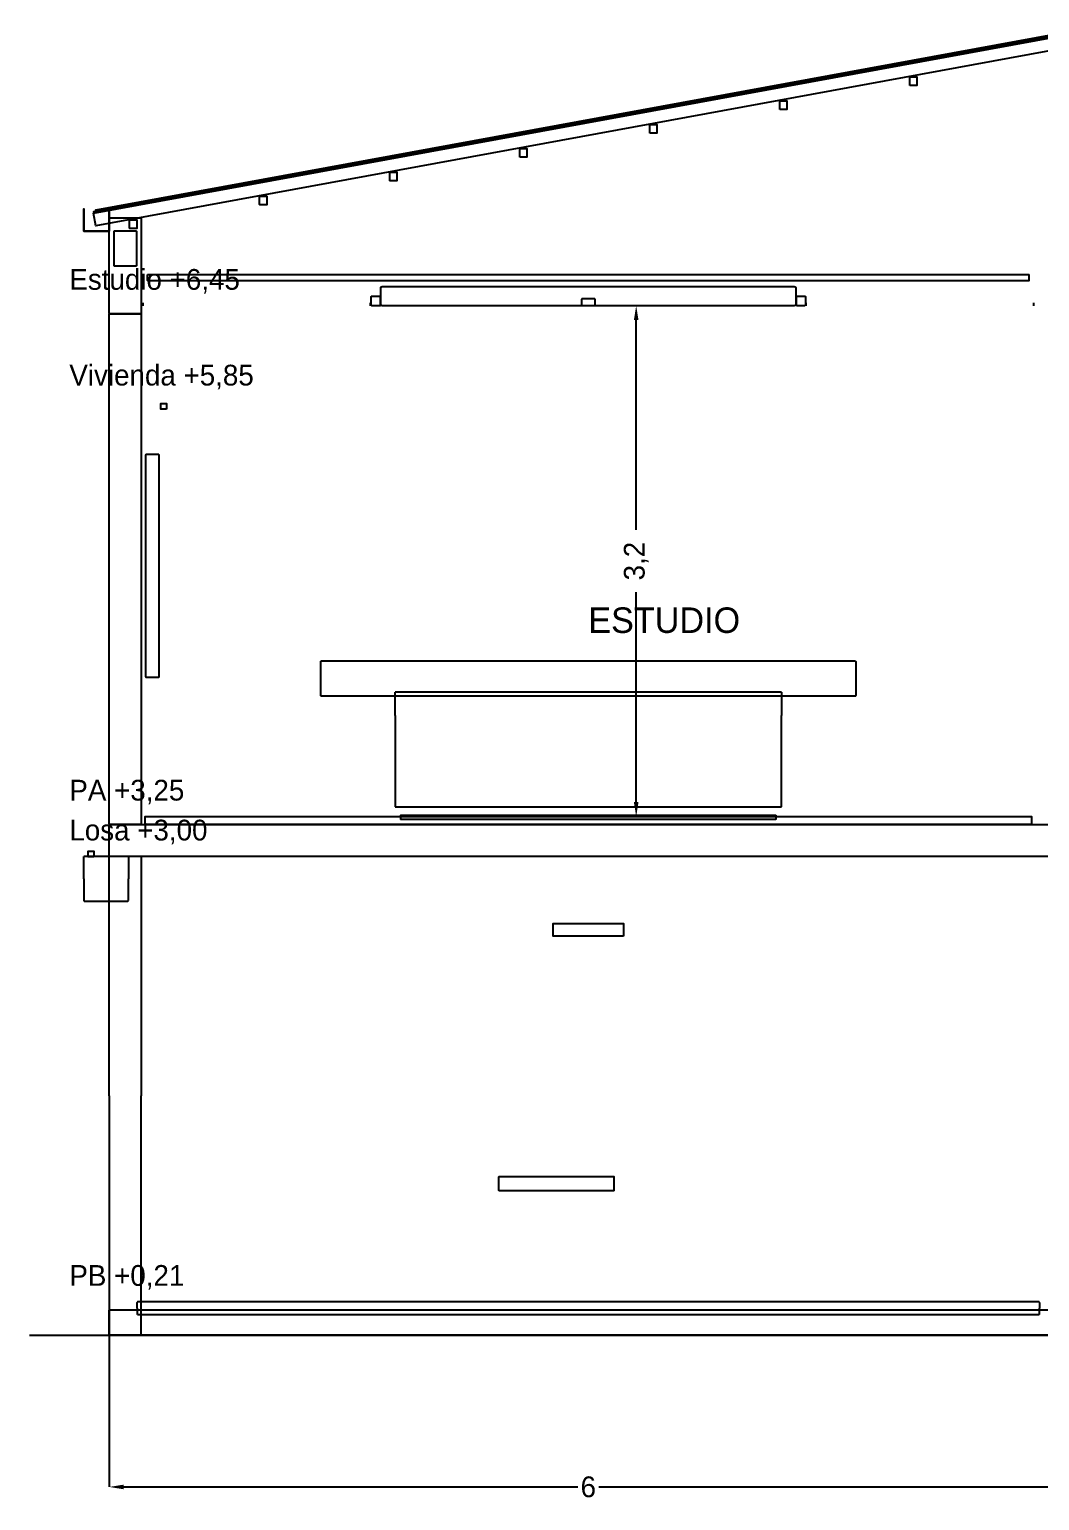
# Model space of a CAD drawing. Header units: metres. Extents: x 399.5 to 462.8, y -1 to 8.2.
# Drawn here: x 399.5 to 405.83, y -1.04 to 8.18 of the extents above; entities that cross this region are included whole.
import ezdxf

# ---------------------------------------------------------------- set-up
doc = ezdxf.new("R2010")
doc.units = ezdxf.units.M
for name, color, linetype in [('CORTE', 7, 'Continuous'), ('COTAS', 4, 'Continuous'), ('TEXTOS', 7, 'Continuous'), ('VISTA', 8, 'Continuous')]:
    doc.layers.add(name, color=color, linetype=linetype)
doc.dimstyles.get("Standard").update_dxf_attribs({"dimtxt": 2.5, "dimasz": 2.5, "dimexe": 1.25, "dimexo": 0.625, "dimtad": 1, "dimcen": 2.5, "dimazin": 3, "dimtfac": 1, "dimtmove": 0, "dimatfit": 3})

# ---------------------------------------------------------------- blocks, each defined once
blk = doc.blocks.new('_CLOSEDFILLED')
at = {"color": 0, "linetype": 'BYBLOCK'}
blk.add_solid([(-1, 0.16), (0, 0), (-1, -0.16)], dxfattribs=at)
blk = doc.blocks.new('*D1')
for p, q in [((403.3, 6.45), (403.3, 6.45)), ((403.3, 5.045), (403.3, 6.36)), ((403.3, 3.34), (403.3, 4.655)), ((403.3, 3.25), (403.3, 3.25))]:
    blk.add_line(p, q)
at = {"layer": 'Defpoints'}
for p in [(403.3, 6.45), (403.3, 3.25), (403.3, 3.25)]:
    blk.add_point(p, dxfattribs=at)
at = {"layer": 'COTAS', "xscale": 0.09, "yscale": 0.09}
for p, rotation in [((403.3, 6.45), 90), ((403.3, 3.25), 270)]:
    blk.add_blockref('_CLOSEDFILLED', p, dxfattribs=dict(at, rotation=rotation))
at = {"layer": 'COTAS', "insert": (403.3, 4.85), "char_height": 0.13, "attachment_point": 5, "rotation": 90}
blk.add_mtext('3,2', dxfattribs=at)
blk = doc.blocks.new('*D3')
for p, q in [((400, 0), (400, -0.95)), ((406, 0), (406, -0.95)), ((400.09, -0.95), (402.935, -0.95)), ((403.065, -0.95), (405.91, -0.95))]:
    blk.add_line(p, q)
at = {"layer": 'Defpoints'}
for p in [(400, 0), (406, 0), (400, -0.95)]:
    blk.add_point(p, dxfattribs=at)
at = {"layer": 'COTAS', "xscale": 0.09, "yscale": 0.09, "rotation": 180}
blk.add_blockref('_CLOSEDFILLED', (400, -0.95), dxfattribs=at)
at = {"layer": 'COTAS', "xscale": 0.09, "yscale": 0.09}
blk.add_blockref('_CLOSEDFILLED', (406, -0.95), dxfattribs=at)
at = {"layer": 'COTAS', "insert": (403, -0.95), "char_height": 0.13, "attachment_point": 5}
blk.add_mtext('6', dxfattribs=at)

msp = doc.modelspace()

# ---------------------------------------------------------------- linework, layer by layer
at = {"layer": 'CORTE'}
for p, q in [((400.21, 6.468), (400.21, 6.45)), ((401.636, 6.45), (401.636, 6.468)), ((404.364, 6.45), (404.364, 6.468)), ((405.79, 6.45), (405.79, 6.468)), ((399.8404, 2.9968), (399.84, 2.9955)), ((399.84, 2.86), (399.84, 2.9955)), ((399.8404, 2.9968), (399.8408, 2.9981)), ((399.8411, 2.9984), (399.8408, 2.9981)), ((399.8411, 2.9984), (399.8413, 2.9987)), ((399.8416, 2.9989), (399.8413, 2.9987)), ((399.8419, 2.9992), (399.8416, 2.9989)), ((399.8432, 2.9996), (399.8419, 2.9992)), ((399.8445, 3), (399.8432, 2.9996)), ((399.98, 3), (399.8445, 3)), ((400.1155, 3), (399.98, 3)), ((400.0004, 2.9968), (400, 2.9955)), ((400, 1.5), (400, 2.9955)), ((400.0004, 2.9968), (400.0008, 2.9981)), ((400.0011, 2.9984), (400.0008, 2.9981)), ((400.0011, 2.9984), (400.0013, 2.9987)), ((400.0016, 2.9989), (400.0013, 2.9987)), ((400.0019, 2.9992), (400.0016, 2.9989)), ((400.0032, 2.9996), (400.0019, 2.9992)), ((400.0045, 3), (400.0032, 2.9996)), ((400.1, 3), (400.0045, 3)), ((400.1955, 3), (400.1, 3)), ((400.1168, 2.9996), (400.1155, 3)), ((400.1181, 2.9992), (400.1168, 2.9996)), ((400.1184, 2.9989), (400.1181, 2.9992)), ((400.1187, 2.9987), (400.1184, 2.9989)), ((400.1187, 2.9987), (400.1189, 2.9984)), ((400.1192, 2.9981), (400.1189, 2.9984)), ((400.1192, 2.9981), (400.1196, 2.9968)), ((400.12, 2.9955), (400.1196, 2.9968)), ((400.12, 2.9955), (400.12, 2.86)), ((400.1968, 2.9996), (400.1955, 3)), ((400.1981, 2.9992), (400.1968, 2.9996)), ((400.1984, 2.9989), (400.1981, 2.9992)), ((400.1987, 2.9987), (400.1984, 2.9989)), ((400.1987, 2.9987), (400.1989, 2.9984)), ((400.1992, 2.9981), (400.1989, 2.9984)), ((400.1992, 2.9981), (400.1996, 2.9968)), ((400.2, 2.9955), (400.1996, 2.9968)), ((400.2, 2.9955), (400.2, 1.5)), ((399.84, 2.86), (399.84, 2.7245)), ((400.12, 2.7245), (400.12, 2.86)), ((399.8404, 2.7232), (399.84, 2.7245)), ((399.8404, 2.7232), (399.8408, 2.7219)), ((399.8411, 2.7216), (399.8408, 2.7219)), ((399.8411, 2.7216), (399.8413, 2.7213)), ((399.8413, 2.7213), (399.8416, 2.7211)), ((399.8416, 2.7211), (399.8419, 2.7208)), ((399.8419, 2.7208), (399.8432, 2.7204)), ((399.8432, 2.7204), (399.8445, 2.72)), ((399.8445, 2.72), (399.98, 2.72)), ((399.98, 2.72), (399.98, 2.72)), ((399.98, 2.72), (400.1155, 2.72)), ((400.1155, 2.72), (400.1168, 2.7204)), ((400.1168, 2.7204), (400.1181, 2.7208)), ((400.1181, 2.7208), (400.1184, 2.7211)), ((400.1184, 2.7211), (400.1187, 2.7213)), ((400.1187, 2.7213), (400.1189, 2.7216)), ((400.1192, 2.7219), (400.1189, 2.7216)), ((400.1192, 2.7219), (400.1196, 2.7232)), ((400.12, 2.7245), (400.1196, 2.7232)), ((400, 1.5), (400, 1.5)), ((400, 1.5), (400, 0.0045)), ((400.2, 0.0045), (400.2, 1.5)), ((400.0004, 0.0032), (400, 0.0045)), ((400.0004, 0.0032), (400.0008, 0.0019)), ((400.0011, 0.0016), (400.0008, 0.0019)), ((400.0011, 0.0016), (400.0013, 0.0013)), ((400.0013, 0.0013), (400.0016, 0.0011)), ((400.0016, 0.0011), (400.0019, 0.0008)), ((400.0019, 0.0008), (400.0032, 0.0004)), ((400.0032, 0.0004), (400.0045, 0)), ((400.0045, 0), (400.1, 0)), ((400.1, 0), (400.1955, 0)), ((400.1955, 0), (400.1968, 0.0004)), ((400.1968, 0.0004), (400.1981, 0.0008)), ((400.1981, 0.0008), (400.1984, 0.0011)), ((400.1984, 0.0011), (400.1987, 0.0013)), ((400.1987, 0.0013), (400.1989, 0.0016)), ((400.1992, 0.0019), (400.1989, 0.0016)), ((400.1992, 0.0019), (400.1996, 0.0032)), ((400.2, 0.0045), (400.1996, 0.0032))]:
    msp.add_line(p, q, dxfattribs=at)
for points in [[(406.0788, 8.1695), (399.9017, 7.0371), (399.9016, 7.0379), (406.0786, 8.1703), (406.0788, 8.1695)], [(406.093, 8.0836), (399.916, 6.9512), (399.9016, 7.0299), (406.0786, 8.1623), (406.093, 8.0836)], [(405.0138, 7.8293), (405.0132, 7.8307), (405.0132, 7.8817), (405.0138, 7.8831), (405.0152, 7.8837), (405.0562, 7.8837), (405.0576, 7.8831), (405.0582, 7.8817), (405.0582, 7.8307), (405.0576, 7.8293), (405.0562, 7.8287), (405.0152, 7.8287), (405.0138, 7.8293)], [(404.1995, 7.68), (404.1989, 7.6814), (404.1989, 7.7324), (404.1995, 7.7338), (404.2009, 7.7344), (404.2419, 7.7344), (404.2433, 7.7338), (404.2439, 7.7324), (404.2439, 7.6814), (404.2433, 7.68), (404.2419, 7.6794), (404.2009, 7.6794), (404.1995, 7.68)], [(403.3852, 7.5307), (403.3846, 7.5321), (403.3846, 7.5831), (403.3852, 7.5846), (403.3866, 7.5851), (403.4276, 7.5851), (403.4291, 7.5846), (403.4296, 7.5831), (403.4296, 7.5321), (403.4291, 7.5307), (403.4276, 7.5301), (403.3866, 7.5301), (403.3852, 7.5307)], [(402.5709, 7.3814), (402.5704, 7.3829), (402.5704, 7.4339), (402.5709, 7.4353), (402.5724, 7.4359), (402.6134, 7.4359), (402.6148, 7.4353), (402.6154, 7.4339), (402.6154, 7.3829), (402.6148, 7.3814), (402.6134, 7.3809), (402.5724, 7.3809), (402.5709, 7.3814)], [(401.7567, 7.2322), (401.7561, 7.2336), (401.7561, 7.2846), (401.7567, 7.286), (401.7581, 7.2866), (401.7991, 7.2866), (401.8005, 7.286), (401.8011, 7.2846), (401.8011, 7.2336), (401.8005, 7.2322), (401.7991, 7.2316), (401.7581, 7.2316), (401.7567, 7.2322)], [(400.9424, 7.0829), (400.9418, 7.0843), (400.9418, 7.1353), (400.9424, 7.1367), (400.9438, 7.1373), (400.9848, 7.1373), (400.9862, 7.1367), (400.9868, 7.1353), (400.9868, 7.0843), (400.9862, 7.0829), (400.9848, 7.0823), (400.9438, 7.0823), (400.9424, 7.0829)], [(400.0006, 6.4006), (400, 6.402), (400, 6.998), (400.0006, 6.9994), (400.002, 7), (400.198, 7), (400.1994, 6.9994), (400.2, 6.998), (400.2, 6.402), (400.1994, 6.4006), (400.198, 6.4), (400.002, 6.4), (400.0006, 6.4006)], [(400.0306, 6.6989), (400.03, 6.7003), (400.03, 6.9163), (400.0306, 6.9177), (400.032, 6.9183), (400.168, 6.9183), (400.1694, 6.9177), (400.17, 6.9163), (400.17, 6.7003), (400.1694, 6.6989), (400.168, 6.6983), (400.032, 6.6983), (400.0306, 6.6989)], [(400.1281, 6.9336), (400.1275, 6.935), (400.1275, 6.986), (400.1281, 6.9874), (400.1295, 6.988), (400.1705, 6.988), (400.1719, 6.9874), (400.1725, 6.986), (400.1725, 6.935), (400.1719, 6.9336), (400.1705, 6.933), (400.1295, 6.933), (400.1281, 6.9336)], [(400.2406, 6.6056), (400.24, 6.607), (400.24, 6.643), (400.2406, 6.6444), (400.242, 6.645), (405.758, 6.645), (405.7594, 6.6444), (405.76, 6.643), (405.76, 6.607), (405.7594, 6.6056), (405.758, 6.605), (400.242, 6.605), (400.2406, 6.6056)], [(401.7026, 6.4526), (401.7022, 6.4531), (401.7017, 6.4538), (401.701, 6.4559), (401.7, 6.459), (401.7, 6.4998), (401.7, 6.561), (401.7007, 6.5631), (401.7017, 6.5662), (401.7021, 6.5667), (401.7026, 6.5674), (401.7031, 6.5678), (401.7038, 6.5683), (401.7059, 6.569), (401.709, 6.57), (402.7424, 6.57), (404.291, 6.57), (404.2931, 6.5693), (404.2962, 6.5683), (404.2967, 6.5679), (404.2974, 6.5674), (404.2979, 6.5667), (404.2983, 6.5662), (404.2993, 6.5631), (404.3, 6.561), (404.3, 6.4998), (404.3, 6.459), (404.299, 6.4559), (404.2983, 6.4538), (404.2978, 6.4531), (404.2974, 6.4526), (404.2967, 6.4521), (404.2962, 6.4517), (404.2931, 6.4507), (404.291, 6.45), (402.7424, 6.45), (401.709, 6.45), (401.7059, 6.451), (401.7038, 6.4517), (401.7031, 6.4522), (401.7026, 6.4526)], [(400.0013, 3.2013), (400.0011, 3.2016), (400.0008, 3.2019), (400.0004, 3.2032), (400, 3.2045), (400, 4.8), (400, 6.3955), (400.0004, 6.3968), (400.0008, 6.3981), (400.0011, 6.3984), (400.0013, 6.3987), (400.0016, 6.3989), (400.0019, 6.3992), (400.0032, 6.3996), (400.0045, 6.4), (400.1, 6.4), (400.1955, 6.4), (400.1968, 6.3996), (400.1981, 6.3992), (400.1984, 6.3989), (400.1987, 6.3987), (400.1989, 6.3984), (400.1992, 6.3981), (400.1996, 6.3968), (400.2, 6.3955), (400.2, 4.8), (400.2, 3.2045), (400.1996, 3.2032), (400.1992, 3.2019), (400.1989, 3.2016), (400.1987, 3.2013), (400.1984, 3.2011), (400.1981, 3.2008), (400.1968, 3.2004), (400.1955, 3.2), (400.1, 3.2), (400.0045, 3.2), (400.0032, 3.2004), (400.0019, 3.2008), (400.0016, 3.2011), (400.0013, 3.2013)], [(412, 3), (400, 3), (400, 3.2), (412, 3.2), (412, 3)], [(399.9025, 2.9975), (399.885, 2.9975), (399.8675, 2.9975), (399.8675, 3.015), (399.8675, 3.0325), (399.885, 3.0325), (399.9025, 3.0325), (399.9025, 3.015), (399.9025, 2.9975)]]:
    msp.add_lwpolyline(points, close=True, dxfattribs=at)
msp.add_lwpolyline([(406, 0), (400.0045, 0), (400.0032, 0.0004), (400.0019, 0.0008), (400.0016, 0.0011), (400.0013, 0.0013), (400.0013, 0.0013), (400.0011, 0.0016), (400.0008, 0.0019), (400.0004, 0.0032), (400, 0.0045), (400, 0.08), (400, 0.1555), (400.0004, 0.1568), (400.0008, 0.1581), (400.0011, 0.1584), (400.0013, 0.1587), (400.0016, 0.1589), (400.0019, 0.1592), (400.0032, 0.1596), (400.0045, 0.16), (406, 0.16)], dxfattribs=at)
at = {"layer": 'VISTA'}
for p, q in [((401.7903, 4.0291), (401.79, 4.0283)), ((401.79, 3.882), (401.79, 4.0283)), ((401.7905, 4.0295), (401.7903, 4.0293)), ((401.7903, 4.0291), (401.7903, 4.0293)), ((401.7907, 4.0296), (401.7905, 4.0295)), ((401.7905, 4.0295), (401.7905, 4.0295)), ((401.7908, 4.0297), (401.7907, 4.0296)), ((401.7916, 4.0299), (401.7908, 4.0297)), ((401.7919, 4.03), (401.7916, 4.0299)), ((403.7149, 4.03), (401.7919, 4.03)), ((404.2081, 4.03), (403.7149, 4.03)), ((404.209, 4.0298), (404.2081, 4.03)), ((404.2092, 4.0297), (404.209, 4.0298)), ((404.2094, 4.0295), (404.2092, 4.0297)), ((404.2095, 4.0295), (404.2094, 4.0295)), ((404.2097, 4.0293), (404.2095, 4.0295)), ((404.2095, 4.0295), (404.2095, 4.0295)), ((404.2097, 4.0293), (404.2097, 4.0291)), ((404.21, 4.0283), (404.2097, 4.0291)), ((404.21, 4.0283), (404.21, 3.882)), ((401.79, 3.882), (401.79, 3.882)), ((401.79, 3.882), (401.79, 3.3117)), ((404.21, 3.3117), (404.21, 3.882)), ((401.7901, 3.3115), (401.79, 3.3117)), ((401.7901, 3.3115), (401.7903, 3.3107)), ((401.7904, 3.3107), (401.7903, 3.3107)), ((401.7904, 3.3107), (401.7905, 3.3105)), ((401.7905, 3.3105), (401.7907, 3.3104)), ((401.7907, 3.3104), (401.7908, 3.3103)), ((401.7908, 3.3103), (401.7916, 3.3101)), ((401.7916, 3.3101), (401.7919, 3.31)), ((401.7919, 3.31), (403.7149, 3.31)), ((403.7149, 3.31), (404.2081, 3.31)), ((404.2081, 3.31), (404.209, 3.3102)), ((404.209, 3.3102), (404.2092, 3.3103)), ((404.2092, 3.3103), (404.2094, 3.3105)), ((404.2094, 3.3105), (404.2095, 3.3105)), ((404.2095, 3.3105), (404.2096, 3.3107)), ((404.2097, 3.3107), (404.2096, 3.3107)), ((404.2097, 3.3107), (404.2099, 3.3115)), ((404.21, 3.3117), (404.2099, 3.3115)), ((400.1753, 0.2075), (400.175, 0.2065)), ((400.175, 0.17), (400.175, 0.2065)), ((400.1753, 0.2075), (400.1756, 0.2085)), ((400.1758, 0.2088), (400.1756, 0.2085)), ((400.1758, 0.2088), (400.176, 0.209)), ((400.1762, 0.2092), (400.176, 0.209)), ((400.1765, 0.2094), (400.1762, 0.2092)), ((400.1775, 0.2097), (400.1765, 0.2094)), ((400.1785, 0.21), (400.1775, 0.2097)), ((403, 0.21), (400.1785, 0.21)), ((405.8215, 0.21), (403, 0.21)), ((405.8225, 0.2097), (405.8215, 0.21)), ((405.8235, 0.2094), (405.8225, 0.2097)), ((405.8238, 0.2092), (405.8235, 0.2094)), ((405.824, 0.209), (405.8238, 0.2092)), ((405.824, 0.209), (405.8242, 0.2088)), ((405.8244, 0.2085), (405.8242, 0.2088)), ((405.8244, 0.2085), (405.8247, 0.2075)), ((405.825, 0.2065), (405.8247, 0.2075)), ((405.825, 0.2065), (405.825, 0.17)), ((400.175, 0.17), (400.175, 0.1335)), ((400.1753, 0.1325), (400.175, 0.1335)), ((400.1753, 0.1325), (400.1756, 0.1315)), ((400.1758, 0.1312), (400.1756, 0.1315)), ((400.1758, 0.1312), (400.176, 0.131)), ((400.176, 0.131), (400.1762, 0.1308)), ((400.1762, 0.1308), (400.1765, 0.1306)), ((400.1765, 0.1306), (400.1775, 0.1303)), ((400.1775, 0.1303), (400.1785, 0.13)), ((400.1785, 0.13), (403, 0.13)), ((403, 0.13), (403, 0.13)), ((403, 0.13), (405.8215, 0.13)), ((405.8215, 0.13), (405.8225, 0.1303)), ((405.8225, 0.1303), (405.8235, 0.1306)), ((405.8235, 0.1306), (405.8238, 0.1308)), ((405.8238, 0.1308), (405.824, 0.131)), ((405.824, 0.131), (405.8242, 0.1312)), ((405.8244, 0.1315), (405.8242, 0.1312)), ((405.8244, 0.1315), (405.8247, 0.1325)), ((405.825, 0.1335), (405.8247, 0.1325)), ((405.825, 0.1335), (405.825, 0.17)), ((399.5, 0), (413.5, 0))]:
    msp.add_line(p, q, dxfattribs=at)
for points in [[(399.9179, 7.0395), (399.9171, 7.0407), (399.9157, 7.0486), (399.916, 7.0501), (399.9173, 7.0509), (406.0806, 8.1809), (406.0821, 8.1805), (406.0829, 8.1793), (406.0843, 8.1714), (406.084, 8.1699), (406.0827, 8.1691), (399.9194, 7.0391), (399.9179, 7.0395)], [(399.84, 6.916), (399.84, 7.056), (399.8412, 7.056), (399.8412, 6.9172), (399.9988, 6.9172), (399.9988, 7.056), (400, 7.056), (400, 6.916), (399.84, 6.916)], [(401.6413, 6.4513), (401.641, 6.4517), (401.6408, 6.4519), (401.6403, 6.4537), (401.64, 6.4545), (401.64, 6.4898), (401.64, 6.5055), (401.6406, 6.5073), (401.6408, 6.5081), (401.6412, 6.5085), (401.6413, 6.5087), (401.6417, 6.509), (401.6419, 6.5092), (401.6437, 6.5097), (401.6445, 6.51), (401.696, 6.51), (401.696, 6.45), (401.6445, 6.45), (401.6437, 6.4503), (401.6419, 6.4508), (401.6417, 6.451), (401.6413, 6.4513)], [(402.9613, 6.4513), (402.9611, 6.4516), (402.9608, 6.4519), (402.9604, 6.4532), (402.96, 6.4545), (402.96, 6.4725), (402.96, 6.4905), (402.9604, 6.4918), (402.9608, 6.4931), (402.9611, 6.4934), (402.9613, 6.4937), (402.9616, 6.4939), (402.9619, 6.4942), (402.9632, 6.4946), (402.9645, 6.495), (403, 6.495), (403.0355, 6.495), (403.0368, 6.4946), (403.0381, 6.4942), (403.0384, 6.4939), (403.0387, 6.4937), (403.0389, 6.4934), (403.0392, 6.4931), (403.0396, 6.4918), (403.04, 6.4905), (403.04, 6.4725), (403.04, 6.4545), (403.0396, 6.4532), (403.0392, 6.4519), (403.0389, 6.4516), (403.0387, 6.4513), (403.0384, 6.4511), (403.0381, 6.4508), (403.0368, 6.4504), (403.0355, 6.45), (403, 6.45), (402.9645, 6.45), (402.9632, 6.4504), (402.9619, 6.4508), (402.9616, 6.4511), (402.9613, 6.4513)], [(404.304, 6.45), (404.304, 6.51), (404.3555, 6.51), (404.3573, 6.5094), (404.3581, 6.5092), (404.3585, 6.5088), (404.3587, 6.5087), (404.3588, 6.5085), (404.3592, 6.5081), (404.3594, 6.5073), (404.36, 6.5055), (404.36, 6.4898), (404.36, 6.4545), (404.3597, 6.4537), (404.3592, 6.4519), (404.359, 6.4517), (404.3587, 6.4513), (404.3585, 6.4512), (404.3581, 6.4508), (404.3573, 6.4506), (404.3555, 6.45), (404.304, 6.45)], [(400.3575, 5.8025), (400.3406, 5.8025), (400.3225, 5.8025), (400.3225, 5.8194), (400.3225, 5.8375), (400.3394, 5.8375), (400.3575, 5.8375), (400.3575, 5.8206), (400.3575, 5.8025)], [(400.2313, 4.1213), (400.2311, 4.1216), (400.2308, 4.1219), (400.2304, 4.1232), (400.23, 4.1245), (400.23, 4.82), (400.23, 5.5155), (400.2304, 5.5168), (400.2308, 5.5181), (400.2311, 5.5184), (400.2313, 5.5187), (400.2316, 5.5189), (400.2319, 5.5192), (400.2332, 5.5196), (400.2345, 5.52), (400.27, 5.52), (400.3055, 5.52), (400.3068, 5.5196), (400.3081, 5.5192), (400.3084, 5.5189), (400.3087, 5.5187), (400.3089, 5.5184), (400.3092, 5.5181), (400.3096, 5.5168), (400.31, 5.5155), (400.31, 4.82), (400.31, 4.1245), (400.3096, 4.1232), (400.3092, 4.1219), (400.3089, 4.1216), (400.3087, 4.1213), (400.3084, 4.1211), (400.3081, 4.1208), (400.3068, 4.1204), (400.3055, 4.12), (400.27, 4.12), (400.2345, 4.12), (400.2332, 4.1204), (400.2319, 4.1208), (400.2316, 4.1211), (400.2313, 4.1213)], [(401.3262, 4.0056), (401.3259, 4.006), (401.3256, 4.0069), (401.325, 4.0086), (401.325, 4.0822), (401.325, 4.2203), (401.3253, 4.2212), (401.3259, 4.2229), (401.3261, 4.2231), (401.3264, 4.2235), (401.3266, 4.2236), (401.327, 4.2239), (401.328, 4.2242), (401.3298, 4.2248), (402.4596, 4.2248), (404.6702, 4.2248), (404.6712, 4.2245), (404.673, 4.2239), (404.6732, 4.2238), (404.6736, 4.2235), (404.6739, 4.2231), (404.6741, 4.2229), (404.6747, 4.2212), (404.675, 4.2203), (404.675, 4.0822), (404.675, 4.0086), (404.6744, 4.0069), (404.6741, 4.006), (404.6738, 4.0056), (404.6736, 4.0054), (404.6732, 4.0051), (404.673, 4.0049), (404.6712, 4.0044), (404.6702, 4.0041), (402.5099, 4.0041), (401.3298, 4.0041), (401.328, 4.0046), (401.327, 4.0049), (401.3266, 4.0052), (401.3264, 4.0054), (401.3262, 4.0056)], [(405.775, 3.2), (400.225, 3.2), (400.225, 3.25), (405.775, 3.25), (405.775, 3.2)], [(401.8263, 3.2323), (401.8261, 3.2326), (401.8258, 3.2329), (401.8254, 3.2343), (401.825, 3.2355), (401.825, 3.2459), (401.825, 3.2545), (401.8255, 3.2559), (401.8258, 3.2571), (401.8261, 3.2574), (401.8263, 3.2577), (401.8266, 3.2579), (401.8269, 3.2582), (401.8283, 3.2586), (401.8295, 3.259), (403.1126, 3.259), (404.1705, 3.259), (404.1719, 3.2585), (404.1731, 3.2582), (404.1734, 3.2579), (404.1737, 3.2577), (404.1739, 3.2574), (404.1742, 3.2571), (404.1745, 3.2559), (404.175, 3.2545), (404.175, 3.2459), (404.175, 3.2355), (404.1746, 3.2343), (404.1742, 3.2329), (404.1739, 3.2326), (404.1737, 3.2323), (404.1734, 3.2321), (404.1731, 3.2318), (404.1719, 3.2315), (404.1705, 3.231), (403.1126, 3.231), (401.8295, 3.231), (401.8283, 3.2314), (401.8269, 3.2318), (401.8266, 3.2321), (401.8263, 3.2323)], [(403.22, 2.5), (403, 2.5), (402.78, 2.5), (402.78, 2.58), (403, 2.58), (403.22, 2.58), (403.22, 2.5)], [(402.441, 0.906), (402.4408, 0.9063), (402.4406, 0.9065), (402.4403, 0.9076), (402.44, 0.9085), (402.44, 0.9536), (402.44, 0.9915), (402.4404, 0.9926), (402.4406, 0.9935), (402.4409, 0.9938), (402.441, 0.994), (402.4413, 0.9942), (402.4415, 0.9944), (402.4426, 0.9947), (402.4435, 0.995), (402.8312, 0.995), (403.1565, 0.995), (403.1576, 0.9946), (403.1585, 0.9944), (403.1588, 0.9941), (403.159, 0.994), (403.1591, 0.9938), (403.1594, 0.9935), (403.1596, 0.9926), (403.16, 0.9915), (403.16, 0.9536), (403.16, 0.9085), (403.1597, 0.9076), (403.1594, 0.9065), (403.1592, 0.9063), (403.159, 0.906), (403.1588, 0.9059), (403.1585, 0.9056), (403.1576, 0.9054), (403.1565, 0.905), (402.8312, 0.905), (402.4435, 0.905), (402.4426, 0.9053), (402.4415, 0.9056), (402.4413, 0.9058), (402.441, 0.906)]]:
    msp.add_lwpolyline(points, close=True, dxfattribs=at)

# ---------------------------------------------------------------- texts
at = {"layer": 'TEXTOS'}
for s, height, p in [('Estudio +6,45', 0.13, (399.75, 6.55)), ('Vivienda +5,85', 0.13, (399.75, 5.95)), ('ESTUDIO', 0.16, (403, 4.4)), ('PA +3,25', 0.13, (399.75, 3.35)), ('Losa +3,00', 0.13, (399.75, 3.1)), ('PB +0,21', 0.13, (399.75, 0.31))]:
    msp.add_text(s, height=height, dxfattribs=at).set_placement(p)

# ---------------------------------------------------------------- dimensions: what is measured, and where the dimension line sits
at = {"layer": 'COTAS'}
dim = msp.add_linear_dim(base=(403.3, 3.25), p1=(403.3, 3.25), p2=(403.3, 6.45), angle=90, dimstyle='Standard', override={"dimtxt": 0.13, "dimasz": 0.09}, dxfattribs=at)
dim.commit()
dim.dimension.update_dxf_attribs({"geometry": '*D1', "text_midpoint": (403.3, 4.85)})
dim = msp.add_linear_dim(base=(400, -0.95), p1=(400, 0), p2=(406, 0), dimstyle='Standard', override={"dimtxt": 0.13, "dimasz": 0.09}, dxfattribs=at)
dim.commit()
dim.dimension.update_dxf_attribs({"geometry": '*D3', "text_midpoint": (403, -0.95)})

doc.saveas('drawing.dxf')
